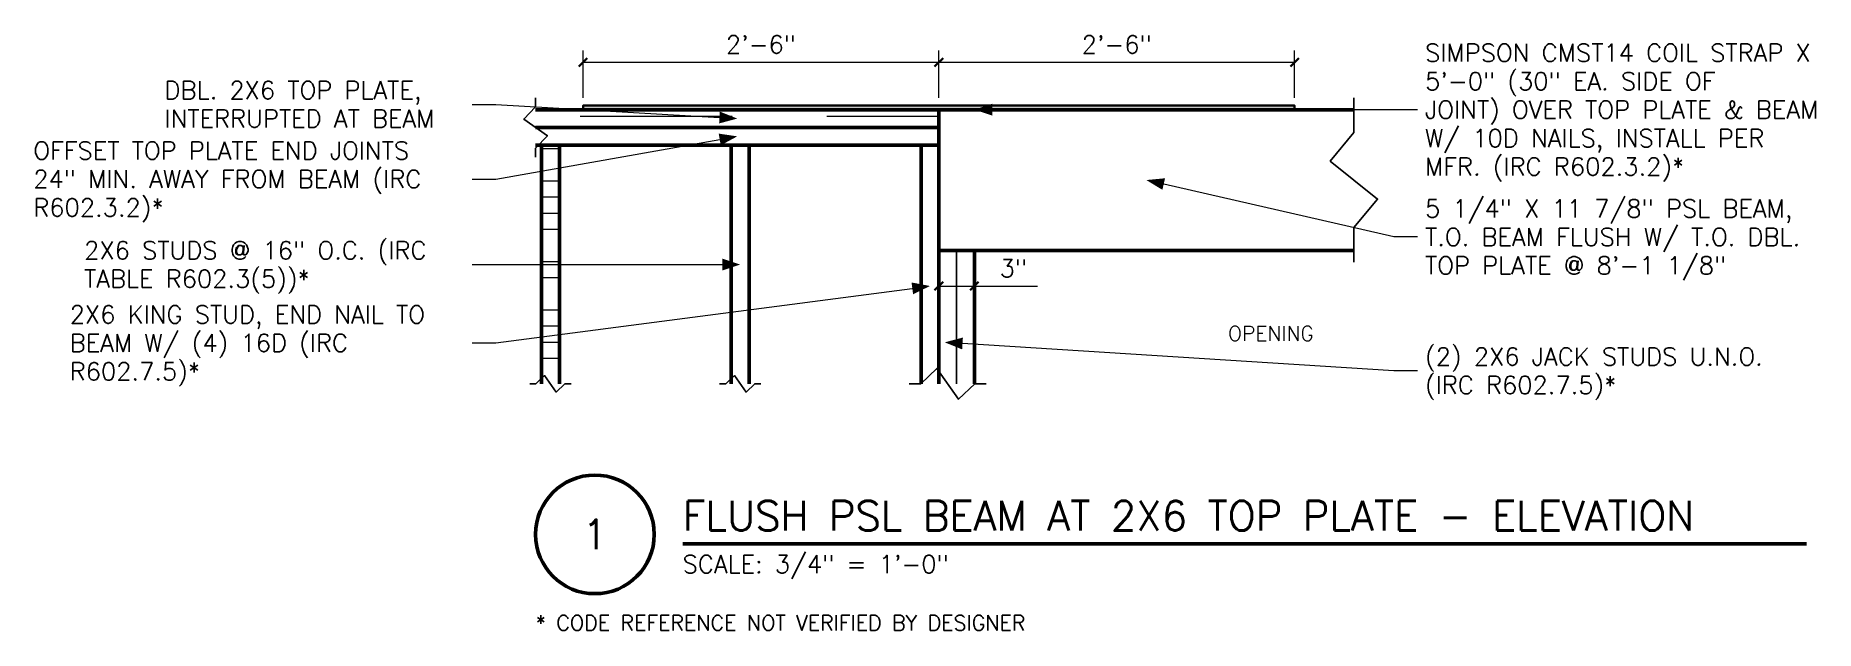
# Model space of a CAD drawing. Header units: inches. Extents: x -76 to 74, y 53 to 103.
import ezdxf
from ezdxf.enums import TextEntityAlignment as Align

# ---------------------------------------------------------------- set-up
doc = ezdxf.new("R2010")
doc.units = ezdxf.units.IN
doc.header["$MEASUREMENT"] = 0
for name, color, linetype, lineweight in [('S-ANNO-DIMS', 7, 'CONTINUOUS', 13), ('S-ANNO-NOTE', 7, 'CONTINUOUS', 18), ('S-ANNO-TTLB', 7, 'CONTINUOUS', 50), ('S-DETL-BRKL', 7, 'CONTINUOUS', 25), ('S-DETL-BYND', 7, 'CONTINUOUS', 25), ('S-DETL-CUT', 7, 'CONTINUOUS', 50), ('S-DETL-PATT', 7, 'CONTINUOUS', 9), ('S-DETL-STL', 7, 'CONTINUOUS', 35)]:
    doc.layers.add(name, color=color, linetype=linetype, lineweight=lineweight)
doc.styles.add('KERF', font='romans.shx')
pattern_1 = [(0, (0, 0), (6.56, 1.36), [25.6, -6.4, 12.8, -8])]

msp = doc.modelspace()

# ---------------------------------------------------------------- hatches: boundary and pattern name
at = {"layer": 'S-ANNO-NOTE', "lineweight": 50}
for points in [[(3, 97.125), (4.5, 96.625), (4.5, 97.625)], [(-17, 96.375), (-18.467983, 96.962389), (-18.52682, 95.964122)], [(-17, 94.875), (-18.564146, 95.106188), (-18.390029, 94.121463)], [(17.5, 91.1875), (18.849676, 90.363866), (19.073922, 91.338398)], [(-16.75, 84.0625), (-18.25, 84.5625), (-18.25, 83.5625)], [(-0.75, 82.25), (-2.302271, 82.550758), (-2.172272, 81.559244)], [(0.5, 77.5), (1.965363, 76.906105), (2.028627, 77.904102)]]:
    msp.add_hatch(color=256, dxfattribs=at).paths.add_polyline_path(points)
at = {"layer": 'S-DETL-PATT', "lineweight": 9}
h = msp.add_hatch(dxfattribs=at)
h.set_pattern_fill('KERF-GRAIN', color=256, style=0)
h.set_pattern_definition(pattern_1)
h.paths.add_polyline_path([(-34, 95.625), (0, 95.625), (0, 97.125), (-34, 97.125)])
h = msp.add_hatch(dxfattribs=at)
h.set_pattern_fill('KERF-GRAIN', color=256, angle=90, style=0)
h.set_pattern_definition(pattern_1)
h.paths.add_polyline_path([(-32, 74), (-32, 94.125), (-33.5, 94.125), (-33.5, 74)])
at = {"layer": 'S-DETL-STL', "lineweight": 50}
msp.add_hatch(color=256, dxfattribs=at).paths.add_polyline_path([(-30, 97.477), (30, 97.477), (30, 97.125), (-30, 97.125)])

# ---------------------------------------------------------------- linework, layer by layer
at = {"layer": 'S-ANNO-DIMS', "lineweight": 13}
for points in [[(-30, 98.125), (-30, 102.125)], [(0, 98.125), (0, 102.125)], [(0, 98.125), (0, 102.125)], [(30, 98.125), (30, 102.125)], [(-30, 101.125), (0, 101.125)], [(0, 101.125), (30, 101.125)], [(0, 84.25), (0, 81.25)], [(3, 84.25), (3, 81.25)], [(0, 82.25), (3, 82.25)], [(3, 82.25), (8.321429, 82.25)]]:
    msp.add_lwpolyline(points, dxfattribs=at)
at = {"layer": 'S-ANNO-NOTE', "lineweight": 18}
for points in [[(-39.36, 97.575), (-37.36, 97.575), (-18.497401, 96.463255)], [(40.36, 97.125), (38.36, 97.125), (4.5, 97.125)], [(-39.36, 91.275), (-37.36, 91.275), (-18.477088, 94.613825)], [(40.36, 86.3875), (38.36, 86.3875), (18.961799, 90.851132)], [(-39.36, 84.0625), (-37.36, 84.0625), (-18.25, 84.0625)], [(-39.36, 77.45), (-37.36, 77.45), (-2.237271, 82.055001)], [(40.36, 75.1), (38.36, 75.1), (1.996995, 77.405103)]]:
    msp.add_lwpolyline(points, dxfattribs=at)
at = {"layer": 'S-ANNO-TTLB', "lineweight": 50}
msp.add_lwpolyline([(-34, 61.3, 1), (-24, 61.3, 1)], format="xyb", close=True, dxfattribs=at)
msp.add_lwpolyline([(-21.6, 60.5), (73.161905, 60.5)], dxfattribs=at)
at = {"layer": 'S-DETL-BRKL', "lineweight": 25}
for points in [[(-34, 93.125), (-34, 93.875), (-33, 94.925), (-35, 96.325), (-34, 97.375), (-34, 98.125)], [(35, 84.25), (35, 87.1875), (37, 89.5875), (33, 92.7875), (35, 95.1875), (35, 98.125)], [(-2.5, 74), (-1.525, 74), (-0.16, 75.3), (1.66, 72.7), (3.025, 74), (4, 74)], [(-34.5, 74), (-33.975, 74), (-33.24, 74.7), (-32.26, 73.3), (-31.525, 74), (-31, 74)], [(-18.5, 74), (-17.975, 74), (-17.24, 74.7), (-16.26, 73.3), (-15.525, 74), (-15, 74)]]:
    msp.add_lwpolyline(points, dxfattribs=at)
at = {"layer": 'S-DETL-BYND', "lineweight": 25}
msp.add_lwpolyline([(1.5, 74), (1.5, 85.25)], dxfattribs=at)
at = {"layer": 'S-DETL-CUT', "lineweight": 35}
for points in [[(-30.353553, 100.771447), (-29.646447, 101.478553)], [(-0.353553, 100.771447), (0.353553, 101.478553)], [(-0.353553, 100.771447), (0.353553, 101.478553)], [(29.646447, 100.771447), (30.353553, 101.478553)], [(-0.353553, 81.896447), (0.353553, 82.603553)], [(2.646447, 81.896447), (3.353553, 82.603553)]]:
    msp.add_lwpolyline(points, dxfattribs=at)
at = {"layer": 'S-DETL-CUT', "lineweight": 50}
for points in [[(0, 97.125), (-34, 97.125)], [(35, 97.125), (0, 97.125), (0, 85.25), (35, 85.25)], [(0, 95.625), (-34, 95.625)], [(-34, 94.125), (0, 94.125)], [(-33.5, 94.125), (-33.5, 74)], [(-32, 74), (-32, 94.125)], [(-17.5, 94.125), (-17.5, 74)], [(-16, 74), (-16, 94.125)], [(-1.5, 94.125), (-1.5, 74)], [(0, 85.25), (0, 74)], [(3, 74), (3, 85.25)]]:
    msp.add_lwpolyline(points, dxfattribs=at)
at = {"layer": 'S-DETL-STL', "lineweight": 35}
msp.add_lwpolyline([(-30, 97.125), (-30, 97.477), (30, 97.477), (30, 97.125)], dxfattribs=at)

# ---------------------------------------------------------------- texts
at = {"layer": 'S-ANNO-DIMS', "lineweight": 13, "style": 'KERF'}
for s, p in [('2\'-6"', (-15, 101.875)), ('2\'-6"', (15, 101.875)), ('3"', (6.285714, 83))]:
    msp.add_text(s, height=1.5, dxfattribs=at).set_placement(p, align=Align.CENTER)
at = {"layer": 'S-ANNO-NOTE', "lineweight": 18, "style": 'KERF'}
for s, p in [('SIMPSON CMST14 COIL STRAP X', (41, 101.175)), ('5\'-0" (30" EA. SIDE OF', (41, 98.775)), ('DBL. 2X6 TOP PLATE,', (-65.285714, 98.025)), ('JOINT) OVER TOP PLATE & BEAM', (41, 96.375)), ('INTERRUPTED AT BEAM', (-65.285714, 95.625)), ('W/ 10D NAILS, INSTALL PER', (41, 93.975)), ('OFFSET TOP PLATE END JOINTS', (-76.357143, 92.925)), ('MFR. (IRC R602.3.2)*', (41, 91.575)), ('24" MIN. AWAY FROM BEAM (IRC', (-76.357143, 90.525)), ('R602.3.2)*', (-76.357143, 88.125)), ('5 1/4" X 11 7/8" PSL BEAM,', (41, 88.0375)), ('T.O. BEAM FLUSH W/ T.O. DBL.', (41, 85.6375)), ('2X6 STUDS @ 16" O.C. (IRC', (-72.071429, 84.5125)), ('TOP PLATE @ 8\'-1 1/8"', (41, 83.2375)), ('TABLE R602.3(5))*', (-72.071429, 82.1125)), ('2X6 KING STUD, END NAIL TO', (-73.285714, 79.1)), ('BEAM W/ (4) 16D (IRC', (-73.285714, 76.7)), ('(2) 2X6 JACK STUDS U.N.O.', (41, 75.55)), ('R602.7.5)*', (-73.285714, 74.3)), ('(IRC R602.7.5)*', (41, 73.15))]:
    msp.add_text(s, height=1.5, dxfattribs=at).set_placement(p)
msp.add_text('OPENING', height=1.25, dxfattribs=at).set_placement((28, 78.25), align=Align.MIDDLE_CENTER)
at = {"layer": 'S-ANNO-TTLB', "lineweight": 50, "style": 'KERF'}
msp.add_text('FLUSH PSL BEAM AT 2X6 TOP PLATE - ELEVATION', height=2.5, dxfattribs=at).set_placement((-21.6, 61.62))
msp.add_text('1', height=2.5, dxfattribs=at).set_placement((-29, 61.3), align=Align.MIDDLE_CENTER)
at = {"layer": 'S-ANNO-TTLB', "lineweight": 18, "style": 'KERF'}
for s, height, p in [('SCALE: 3/4" = 1\'-0"', 1.5, (-21.6, 58.04)), ('* CODE REFERENCE NOT VERIFIED BY DESIGNER', 1.275, (-34, 53.2))]:
    msp.add_text(s, height=height, dxfattribs=at).set_placement(p)

doc.saveas('drawing.dxf')
